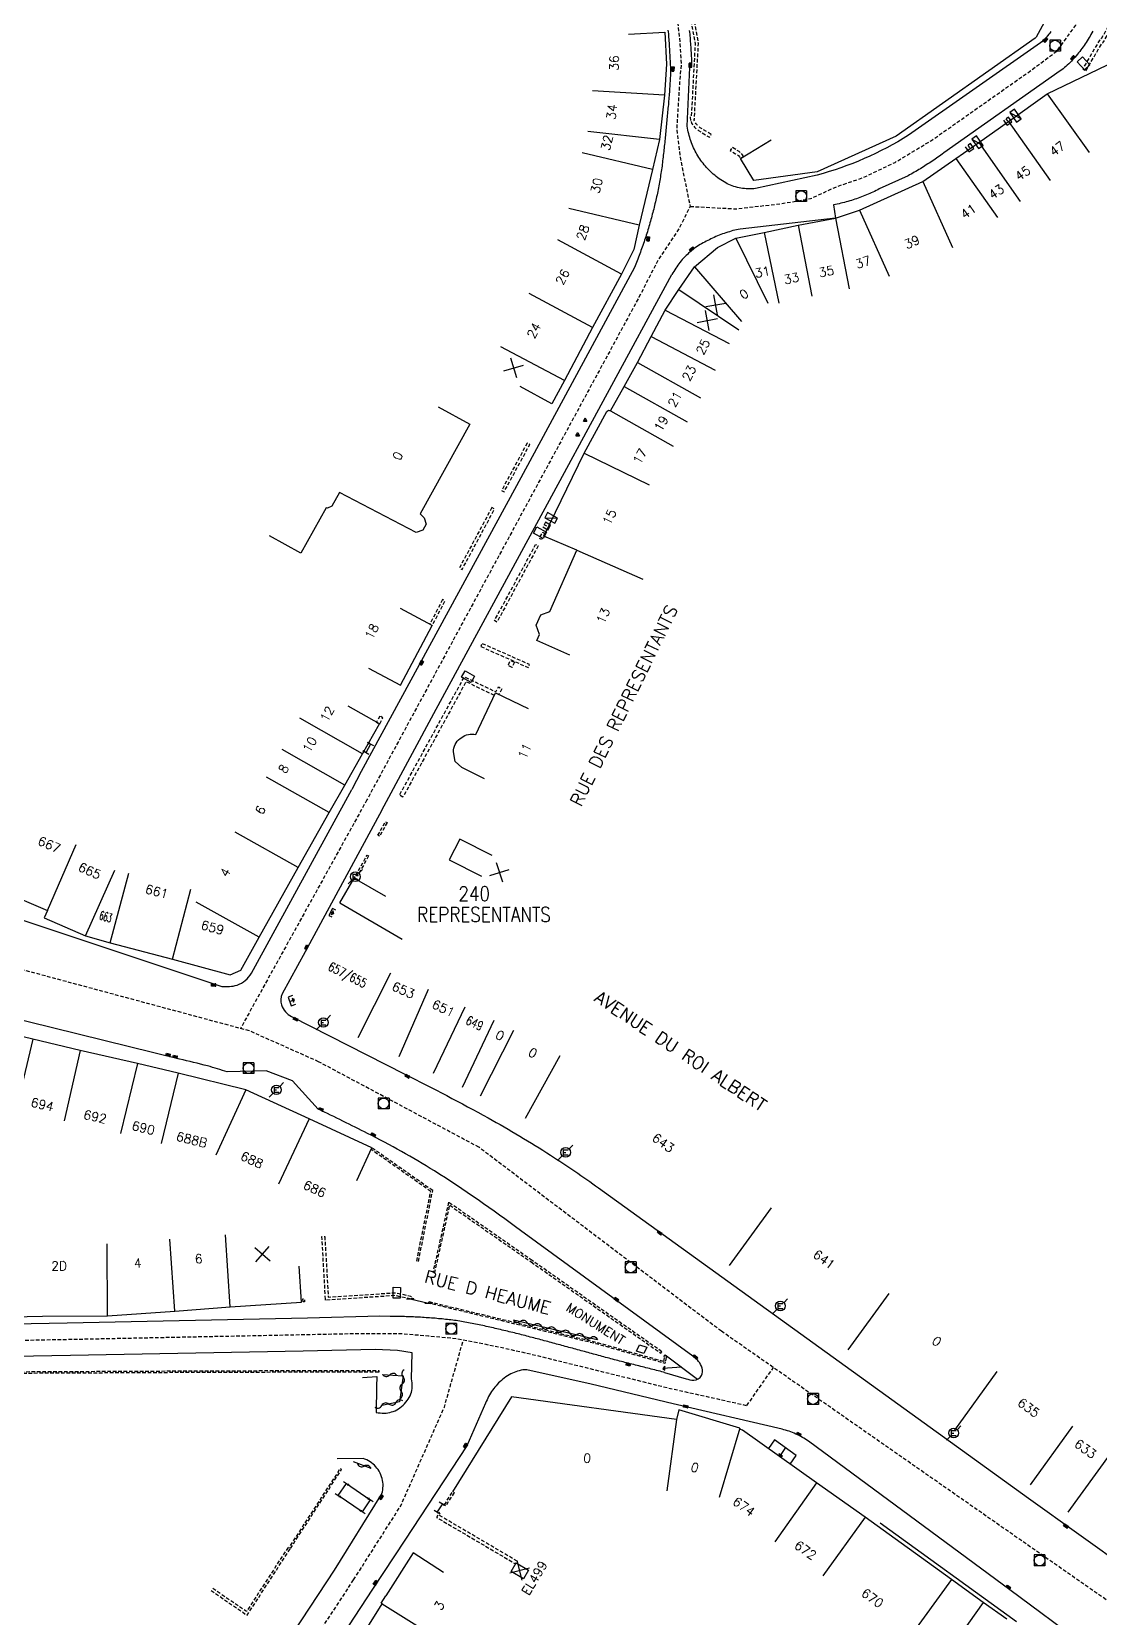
# Model space of a CAD drawing. Header units: millimetres. Extents: x 116000 to 117000, y 126000 to 127000.
# Drawn here: x 116170.7 to 116318.6, y 126404.2 to 126624 of the extents above; entities that cross this region are included whole.
import ezdxf
from ezdxf.enums import TextEntityAlignment as Align

# ---------------------------------------------------------------- set-up
doc = ezdxf.new("R2010")
doc.units = ezdxf.units.MM
doc.linetypes.add('DASHED', pattern=[0.75, 0.5, -0.25])
doc.layers.get('0').update_dxf_attribs({"linetype": 'CONTINUOUS'})
for name, color, linetype in [('W0001', 6, 'DASHED'), ('W0008', 7, 'CONTINUOUS'), ('W0100', 7, 'CONTINUOUS'), ('W0105', 7, 'CONTINUOUS'), ('W0112', 1, 'DASHED'), ('W0310', 3, 'CONTINUOUS'), ('W0334', 7, 'CONTINUOUS'), ('W0400', 7, 'CONTINUOUS'), ('W0420', 7, 'CONTINUOUS'), ('W0432', 7, 'CONTINUOUS'), ('W0471', 7, 'CONTINUOUS'), ('W0851', 7, 'CONTINUOUS'), ('W0984', 7, 'CONTINUOUS'), ('W0989', 7, 'CONTINUOUS'), ('W0991', 7, 'CONTINUOUS'), ('W1102', 7, 'CONTINUOUS'), ('W1471', 7, 'CONTINUOUS')]:
    doc.layers.add(name, color=color, linetype=linetype)
doc.styles.get("Standard").update_dxf_attribs({"font": 'romans.shx', "width": 0.85})

# ---------------------------------------------------------------- blocks, each defined once
blk = doc.blocks.new('T400')
for p, q in [((-0.15, 0.3), (0.15, 0.3)), ((-0.15, -0.25), (-0.15, 0.3)), ((-0.15, 0.15), (0.15, 0.15)), ((-0.15, 0), (0.15, 0)), ((0.15, 0.3), (0.15, -0.25)), ((-0.15, -0.15), (0.15, -0.15)), ((-0.15, -0.25), (-0.15, -0.3)), ((-0.15, -0.3), (0.15, -0.3)), ((0.15, -0.3), (0.15, -0.25))]:
    blk.add_line(p, q)
blk = doc.blocks.new('T420')
for p, q in [((0.75, 0.75), (-0.75, 0.75)), ((-0.75, 0.75), (-0.75, -0.75)), ((0.75, 0.75), (0.75, -0.75)), ((0.75, -0.75), (-0.75, -0.75))]:
    blk.add_line(p, q)
blk.add_ellipse((0, 0), major_axis=(-0.53, 0.53), ratio=1, start_param=3.926991, end_param=10.210176)
blk = doc.blocks.new('T471')
for p, q in [((-0.333334, 0.333334), (-0.333334, -0.333334)), ((-0.333334, 0.333334), (0.333334, 0.333334)), ((-0.333334, 0), (0, 0)), ((0.500001, 0.500001), (1.000002, 1.000002)), ((-0.500001, -0.500001), (-1.000002, -1.000002)), ((-0.333334, -0.333334), (0.333334, -0.333334))]:
    blk.add_line(p, q)
blk.add_ellipse((0, 0), major_axis=(0.471405, 0.471405), ratio=1, start_param=5.4977871438, end_param=11.780972451)
blk = doc.blocks.new('T1471')
at = {"color": 0, "linetype": 'Continuous', "flags": 128}
blk.add_lwpolyline([(-0.75, -0.5), (-0.75, 0.5), (0.75, 0.5), (0.75, -0.5), (-0.75, -0.5)], dxfattribs=at)
blk = doc.blocks.new('t105o')
for p, q in [((-0.5, 0), (0.5, 0)), ((0.5, 0), (0.2, 0.1)), ((0.5, 0), (0.2, -0.1))]:
    blk.add_line(p, q)
blk = doc.blocks.new('t991o')
at = {"color": 0, "linetype": 'Continuous'}
for p, q in [((-1, 1), (1, -1)), ((-1, -1), (1, 1))]:
    blk.add_line(p, q, dxfattribs=at)
blk = doc.blocks.new('t310o')
at = {"color": 0, "linetype": 'Continuous'}
for centre, start, end in [((-0.5, 0.38), 216.8699, 323.1304), ((0.5, -0.37), 36.8699, 143.1303)]:
    blk.add_arc(centre, 0.625, start, end, dxfattribs=at)
blk = doc.blocks.new('T432')
at = {"flags": 128}
for points in [[(0.8, 0.8), (-0.8, 0.8)], [(-0.8, 0.8), (-0.8, 0)], [(0.8, 0.8), (-0.8, 0)], [(-0.8, 0), (0.8, 0)], [(-0.4, 2.1), (-0.4, 1.3)], [(-0.4, 1.3), (0.4, 1.3)], [(-0.39, 2.1), (0.41, 2.1)], [(0, 1.7), (0.4, 1.7)], [(0.4, 1.3), (0.4, 1.7)], [(0.8, 0), (0.8, 0.8)]]:
    blk.add_lwpolyline(points, dxfattribs=at)
blk = doc.blocks.new('T851')
for p, q in [((-0.25, -0.15), (0, 0.32)), ((0, 0.32), (0.25, -0.15)), ((-0.25, -0.15), (0.25, -0.15))]:
    blk.add_line(p, q)
for major_axis in [(-0.106, 0.106), (-0.0354, 0.0354), (-0.0236, 0.0236)]:
    blk.add_ellipse((0, 0), major_axis=major_axis, ratio=1, start_param=3.926991, end_param=10.210176)

msp = doc.modelspace()

# ---------------------------------------------------------------- linework, layer by layer
at = {"layer": 'W0001', "flags": 128}
for points in [[(116261.88, 126599.78), (116268.23, 126599.45), (116274.39, 126600.15), (116278.57, 126600.86), (116282.05, 126602.47), (116285.86, 126603.78), (116290.27, 126605.88), (116295.32, 126608.93), (116301.66, 126613.39), (116308.9, 126618.49), (116312.72, 126621.35), (116315.3, 126624.9), (116318.38, 126630.17), (116326.73, 126644.45), (116338.93, 126665.31), (116353.83, 126690.74), (116359.22, 126699.8)], [(116236.8, 126649.69), (116239.46, 126647.75), (116241.65, 126645.39), (116255.63, 126633.6), (116257.94, 126631.28), (116259.37, 126628.81), (116260.12, 126625.68), (116260.48, 126622.28), (116260.64, 126619.52), (116260.43, 126617), (116260.02, 126610.54), (116260.54, 126606.35), (116261.88, 126599.78), (116260.36, 126596.73), (116257.49, 126592.44), (116254.8, 126587.19), (116240.86, 126561.45), (116230.31, 126541.97), (116217.11, 126517.53)], [(116110.57, 126440.45), (116136.68, 126441.98), (116214.98, 126443.57), (116221.73, 126443.59), (116225.63, 126443.25), (116229.68, 126442.87), (116235.47, 126441.71), (116240.42, 126440.59), (116258.93, 126436.02)], [(116215.28, 126409.44), (116221.8, 126419.69), (116227.84, 126433.38), (116230.48, 126442.71)], [(116171.38, 126342.55), (116185.27, 126363.8), (116215.28, 126409.44)]]:
    msp.add_lwpolyline(points, dxfattribs=at)
at = {"layer": 'W0001'}
for points in [[(117000, 126537.97), (116762.97, 126477.2), (116728.39, 126467.1), (116640.04, 126445.66), (116631.21, 126442.12), (116461.83, 126336.15), (116451.49, 126333.62), (116439.12, 126332.61), (116428.77, 126334.13), (116421.2, 126338.42), (116334.87, 126395.95), (116266.21, 126443.89), (116232.64, 126469.38), (116210.43, 126481.24), (116200.83, 126485.52), (116161.46, 126496.12), (116134.45, 126499.4), (116042.57, 126490.32), (116000, 126485.86)], [(116217.11, 126517.53), (116199.61, 126485.86)], [(116258.93, 126436.02), (116269.75, 126433.6), (116273.42, 126438.85)]]:
    msp.add_lwpolyline(points, dxfattribs=at)
at = {"layer": 'W0008', "flags": 128}
for points in [[(116258.82, 126624.22), (116258.84, 126623.97), (116258.87, 126623.72), (116258.89, 126623.46), (116258.91, 126623.21), (116258.93, 126622.95), (116258.95, 126622.7), (116258.96, 126622.44), (116258.97, 126622.19), (116259.19, 126618.87), (116259.18, 126618.62), (116259.17, 126618.37), (116259.16, 126618.12), (116259.15, 126617.87), (116259.13, 126617.62), (116259.12, 126617.37), (116259.1, 126617.13), (116259.09, 126616.88), (116259.07, 126616.63), (116259.06, 126616.38), (116259.04, 126616.13), (116259.02, 126615.88), (116259.01, 126615.63), (116258.99, 126615.39), (116258.97, 126615.14), (116258.95, 126614.89), (116258.93, 126614.64), (116258.91, 126614.39), (116258.89, 126614.14), (116258.87, 126613.9), (116258.84, 126613.65), (116258.82, 126613.4), (116258.8, 126613.15), (116258.77, 126612.9), (116258.75, 126612.65), (116258.72, 126612.4), (116258.7, 126612.15), (116258.68, 126611.9), (116258.65, 126611.64), (116258.63, 126611.39), (116258.6, 126611.14), (116258.58, 126610.89), (116258.56, 126610.64), (116258.53, 126610.39), (116258.51, 126610.14), (116258.49, 126609.88), (116258.46, 126609.63), (116258.44, 126609.38), (116258.41, 126609.13), (116258.39, 126608.88), (116258.36, 126608.63), (116258.34, 126608.37), (116258.31, 126608.12), (116258.28, 126607.87), (116258.26, 126607.62), (116258.23, 126607.37), (116258.2, 126607.12), (116258.17, 126606.87), (116258.14, 126606.62), (116258.11, 126606.37), (116258.08, 126606.12), (116258.05, 126605.87), (116258.02, 126605.61), (116257.99, 126605.36), (116257.95, 126605.11), (116257.92, 126604.86), (116257.88, 126604.61), (116257.84, 126604.36), (116257.8, 126604.11), (116257.76, 126603.86), (116257.72, 126603.62), (116257.68, 126603.37), (116257.64, 126603.12), (116257.59, 126602.87), (116257.55, 126602.62), (116257.5, 126602.37), (116257.45, 126602.12), (116257.4, 126601.87), (116257.35, 126601.63), (116257.3, 126601.38), (116257.24, 126601.13), (116257.19, 126600.89), (116257.13, 126600.64), (116257.08, 126600.4), (116257.02, 126600.15), (116256.96, 126599.91), (116256.9, 126599.67), (116256.84, 126599.42), (116256.78, 126599.18), (116256.72, 126598.94), (116256.65, 126598.69), (116256.59, 126598.45), (116256.52, 126598.21), (116256.45, 126597.97), (116256.39, 126597.73), (116256.32, 126597.49), (116256.25, 126597.24), (116256.18, 126597), (116256.11, 126596.76), (116256.03, 126596.52), (116255.96, 126596.28), (116255.88, 126596.05), (116255.81, 126595.81), (116255.73, 126595.57), (116255.65, 126595.33), (116255.58, 126595.09), (116255.5, 126594.85), (116255.41, 126594.62), (116255.33, 126594.38), (116255.25, 126594.14), (116255.17, 126593.91), (116255.08, 126593.67), (116255, 126593.43), (116254.91, 126593.2), (116254.82, 126592.96), (116254.73, 126592.73), (116254.64, 126592.49), (116254.55, 126592.26), (116254.46, 126592.03), (116254.37, 126591.79), (116254.28, 126591.56), (116254.18, 126591.33), (116237.83, 126561.06), (116216.34, 126521.46), (116215.05, 126518.97)], [(116317.65, 126624.07), (116317.53, 126623.84), (116317.41, 126623.62), (116317.28, 126623.39), (116317.15, 126623.17), (116317.02, 126622.95), (116316.88, 126622.74), (116316.74, 126622.52), (116316.6, 126622.31), (116316.46, 126622.1), (116316.31, 126621.89), (116316.16, 126621.68), (116316.01, 126621.47), (116315.86, 126621.27), (116315.7, 126621.06), (116315.54, 126620.86), (116315.37, 126620.67), (116315.21, 126620.47), (116315.04, 126620.28), (116314.86, 126620.09), (116314.69, 126619.9), (116314.51, 126619.72), (116314.32, 126619.54), (116314.13, 126619.36), (116313.94, 126619.19), (116313.75, 126619.03), (116313.55, 126618.86), (116313.35, 126618.7), (116313.14, 126618.55), (116297.02, 126607.19), (116296.82, 126607.04), (116296.62, 126606.9), (116296.42, 126606.76), (116296.22, 126606.62), (116296.02, 126606.48), (116295.82, 126606.34), (116295.62, 126606.2), (116295.42, 126606.06), (116295.22, 126605.93), (116295.01, 126605.79), (116294.81, 126605.66), (116294.6, 126605.53), (116294.4, 126605.4), (116294.19, 126605.27), (116293.98, 126605.14), (116293.78, 126605.01), (116293.57, 126604.88), (116293.36, 126604.76), (116293.14, 126604.64), (116292.93, 126604.51), (116292.72, 126604.39), (116292.51, 126604.27), (116292.29, 126604.16), (116292.07, 126604.04), (116288.08, 126602.2), (116287.87, 126602.09), (116287.65, 126601.98), (116287.42, 126601.87), (116287.2, 126601.77), (116286.98, 126601.67), (116286.76, 126601.57), (116286.53, 126601.47), (116286.31, 126601.38), (116286.08, 126601.29), (116285.85, 126601.2), (116285.63, 126601.11), (116285.4, 126601.02), (116285.17, 126600.94), (116284.94, 126600.85), (116284.71, 126600.77), (116284.48, 126600.69), (116284.24, 126600.62), (116284, 126600.54), (116283.75, 126600.47), (116283.51, 126600.4), (116283.26, 126600.33), (116283.01, 126600.27), (116282.76, 126600.21), (116282.51, 126600.15), (116282.26, 126600.1), (116282.01, 126600.06), (116281.75, 126600.01), (116282.01, 126598.15), (116268.8, 126596.64), (116268.55, 126596.59), (116268.3, 126596.54), (116268.06, 126596.48), (116267.82, 126596.42), (116267.57, 126596.35), (116267.33, 126596.28), (116267.09, 126596.21), (116266.85, 126596.13), (116266.62, 126596.05), (116266.38, 126595.96), (116266.14, 126595.87), (116265.91, 126595.78), (116265.68, 126595.69), (116265.45, 126595.59), (116265.22, 126595.49), (116264.99, 126595.38), (116264.77, 126595.28), (116264.55, 126595.17), (116264.33, 126595.07), (116264.11, 126594.95), (116263.9, 126594.84), (116263.68, 126594.72), (116263.47, 126594.6), (116263.26, 126594.48), (116263.05, 126594.35), (116262.85, 126594.22), (116262.65, 126594.08), (116262.45, 126593.94), (116262.25, 126593.79), (116262.06, 126593.64), (116261.87, 126593.48), (116261.68, 126593.31), (116261.5, 126593.13), (116261.32, 126592.96), (116261.14, 126592.78), (116260.97, 126592.59), (116260.8, 126592.41), (116260.64, 126592.22), (116260.48, 126592.02), (116260.33, 126591.82), (116260.18, 126591.62), (116260.03, 126591.42), (116259.89, 126591.21), (116259.75, 126591), (116259.62, 126590.78), (116259.49, 126590.56), (116259.37, 126590.34)], [(116219.17, 126516.09), (116226.73, 126530.09), (116241.51, 126557.45), (116259.37, 126590.33)], [(116258.33, 126438.19), (116258.21, 126438.22), (116257.96, 126438.28), (116257.72, 126438.34), (116257.48, 126438.4), (116257.23, 126438.46), (116256.99, 126438.53), (116256.74, 126438.59), (116256.5, 126438.65), (116256.26, 126438.71), (116256.01, 126438.77), (116255.77, 126438.83), (116255.53, 126438.9), (116255.28, 126438.96), (116255.04, 126439.02), (116254.8, 126439.08), (116254.55, 126439.14), (116254.31, 126439.2), (116254.07, 126439.27), (116253.82, 126439.33), (116253.58, 126439.39), (116253.34, 126439.45), (116253.09, 126439.51), (116252.85, 126439.57), (116252.61, 126439.64), (116252.36, 126439.7), (116252.12, 126439.76), (116251.88, 126439.83), (116251.63, 126439.89), (116251.39, 126439.95), (116251.15, 126440.02), (116250.91, 126440.08), (116250.66, 126440.14), (116250.42, 126440.21), (116250.18, 126440.27), (116249.93, 126440.34), (116249.69, 126440.4), (116249.45, 126440.47), (116249.21, 126440.53), (116248.96, 126440.6), (116248.72, 126440.67), (116248.48, 126440.73), (116248.24, 126440.8), (116247.99, 126440.86), (116247.75, 126440.93), (116247.51, 126441), (116247.27, 126441.06), (116247.02, 126441.13), (116246.78, 126441.19), (116246.54, 126441.26), (116246.3, 126441.33), (116246.06, 126441.39), (116245.81, 126441.46), (116245.57, 126441.53), (116245.33, 126441.59), (116245.09, 126441.66), (116244.84, 126441.73), (116244.6, 126441.79), (116244.36, 126441.86), (116244.12, 126441.92), (116243.87, 126441.99), (116243.63, 126442.06), (116243.39, 126442.12), (116243.15, 126442.19), (116242.91, 126442.25), (116242.66, 126442.32), (116242.42, 126442.38), (116242.18, 126442.45), (116241.93, 126442.52), (116241.69, 126442.58), (116241.45, 126442.64), (116241.21, 126442.71), (116240.96, 126442.77), (116240.72, 126442.84), (116240.48, 126442.9), (116240.24, 126442.97), (116239.99, 126443.03), (116239.75, 126443.09), (116239.51, 126443.16), (116239.26, 126443.22), (116239.02, 126443.28), (116238.78, 126443.34), (116238.53, 126443.41), (116238.29, 126443.47), (116238.05, 126443.53), (116237.8, 126443.59), (116237.56, 126443.65), (116237.31, 126443.71), (116237.07, 126443.77), (116236.83, 126443.83), (116236.58, 126443.89), (116236.34, 126443.95), (116236.09, 126444.01), (116235.85, 126444.06), (116235.61, 126444.12), (116235.36, 126444.18), (116235.12, 126444.23), (116234.87, 126444.29), (116234.63, 126444.35), (116234.38, 126444.4), (116234.14, 126444.46), (116233.89, 126444.51), (116233.64, 126444.57), (116233.4, 126444.62), (116233.15, 126444.67), (116232.91, 126444.72), (116232.66, 126444.78), (116232.42, 126444.83), (116232.17, 126444.88), (116231.92, 126444.93), (116231.68, 126444.98), (116231.43, 126445.03), (116231.18, 126445.07), (116230.94, 126445.12), (116230.69, 126445.17), (116230.45, 126445.21), (116230.21, 126445.25), (116229.97, 126445.29), (116229.73, 126445.33), (116229.48, 126445.36), (116229.24, 126445.39), (116229, 126445.43), (116228.75, 126445.46), (116228.51, 126445.48), (116228.27, 126445.51), (116228.02, 126445.54), (116227.78, 126445.56), (116227.53, 126445.59), (116227.29, 126445.61), (116227.04, 126445.63), (116226.8, 126445.65), (116226.55, 126445.68), (116226.3, 126445.7), (116226.05, 126445.72), (116225.8, 126445.73), (116225.56, 126445.75), (116225.31, 126445.77), (116225.06, 126445.79), (116224.81, 126445.8), (116224.56, 126445.82), (116224.31, 126445.83), (116224.06, 126445.84), (116223.82, 126445.86), (116223.57, 126445.87), (116223.32, 126445.88), (116223.07, 126445.89), (116222.82, 126445.9), (116222.57, 126445.91), (116222.32, 126445.92), (116222.07, 126445.92), (116221.83, 126445.93), (116221.58, 126445.94), (116221.33, 126445.94), (116221.08, 126445.94), (116220.83, 126445.95), (116220.58, 126445.95), (116220.33, 126445.95), (116218.91, 126445.97), (116208.87, 126445.7), (116175.61, 126445.03), (116163.02, 126444.77)], [(116216.51, 126437.5), (116218.5, 126437.6), (116218.44, 126436.2), (116218.4, 126432.65), (116218.69, 126432.6), (116218.97, 126432.56), (116219.24, 126432.54), (116219.51, 126432.54), (116219.77, 126432.55), (116220.03, 126432.59), (116220.28, 126432.63), (116220.53, 126432.7), (116220.77, 126432.78), (116221.01, 126432.88), (116221.24, 126433), (116221.47, 126433.13), (116221.69, 126433.28), (116221.91, 126433.45), (116222.12, 126433.64), (116222.33, 126433.84), (116222.52, 126434.05), (116222.7, 126434.27), (116222.85, 126434.49), (116222.99, 126434.72), (116223.11, 126434.96), (116223.21, 126435.2), (116223.28, 126435.44), (116223.34, 126435.7), (116223.38, 126435.95), (116223.4, 126436.21), (116223.4, 126436.48), (116223.38, 126436.75), (116223.34, 126437.03), (116223.28, 126437.31), (116223.39, 126440.92), (116221.35, 126441.24), (116218.26, 126441.34), (116208.29, 126441.15), (116176.04, 126440.55), (116163.18, 126440.29)], [(116259.53, 126433.85), (116248.16, 126436.56), (116239.25, 126438.56), (116238.98, 126438.55), (116238.72, 126438.52), (116238.47, 126438.48), (116238.22, 126438.42), (116237.97, 126438.36), (116237.73, 126438.28), (116237.49, 126438.19), (116237.26, 126438.09), (116237.03, 126437.98), (116236.8, 126437.85), (116236.58, 126437.72), (116236.36, 126437.57), (116236.15, 126437.41), (116235.94, 126437.24), (116235.74, 126437.07), (116235.55, 126436.9), (116235.36, 126436.72), (116235.18, 126436.53), (116235, 126436.34), (116234.84, 126436.15), (116234.68, 126435.95), (116234.52, 126435.74), (116234.38, 126435.53), (116234.24, 126435.31), (116234.1, 126435.09), (116233.98, 126434.86), (116233.86, 126434.63), (116233.75, 126434.39), (116233.64, 126434.15), (116233.54, 126433.9), (116230.97, 126428), (116222.37, 126414.93), (116217.91, 126408.14)], [(116212.61, 126410.77), (116219.05, 126421.14), (116219.11, 126421.13), (116219.2, 126421.39), (116219.26, 126421.65), (116219.31, 126421.92), (116219.34, 126422.18), (116219.36, 126422.44), (116219.35, 126422.7), (116219.33, 126422.96), (116219.28, 126423.21), (116219.22, 126423.47), (116219.14, 126423.73), (116219.05, 126423.98), (116218.93, 126424.23), (116218.8, 126424.48), (116218.66, 126424.71), (116218.5, 126424.92), (116218.34, 126425.12), (116218.16, 126425.31), (116217.97, 126425.49), (116217.77, 126425.65), (116217.56, 126425.79), (116217.33, 126425.93), (116217.1, 126426.05), (116216.85, 126426.15), (116216.59, 126426.24), (116213.01, 126426.22)], [(116172.96, 126350.38), (116182.8, 126365.43), (116212.61, 126410.77)]]:
    msp.add_lwpolyline(points, dxfattribs=at)
for points in [[(116311.86, 126624), (116311.71, 126623.81), (116311.56, 126623.63), (116311.41, 126623.44), (116311.25, 126623.26), (116311.09, 126623.08), (116310.93, 126622.92), (116310.76, 126622.76), (116310.59, 126622.61), (116310.41, 126622.47), (116292.13, 126609.64, -0.074068), (116279.47, 126604.12), (116270.96, 126602.26), (116270.7, 126602.23), (116270.43, 126602.22), (116270.17, 126602.21), (116269.92, 126602.22), (116269.66, 126602.23), (116269.41, 126602.25), (116269.16, 126602.28), (116268.92, 126602.32), (116268.67, 126602.37), (116268.43, 126602.42), (116268.19, 126602.49), (116267.95, 126602.56), (116267.72, 126602.64), (116267.49, 126602.73), (116267.26, 126602.83), (116267.03, 126602.93), (116266.81, 126603.05), (116266.58, 126603.17), (116266.36, 126603.31), (116266.15, 126603.45), (116265.93, 126603.6), (116265.72, 126603.76), (116265.51, 126603.92), (116265.3, 126604.09), (116265.1, 126604.27), (116264.9, 126604.44), (116264.71, 126604.62), (116264.53, 126604.8), (116264.35, 126604.99), (116264.17, 126605.18), (116264, 126605.37), (116263.84, 126605.56), (116263.68, 126605.76), (116263.52, 126605.96), (116263.38, 126606.16), (116263.23, 126606.37), (116263.09, 126606.58), (116262.96, 126606.79), (116262.83, 126607.01), (116262.71, 126607.23), (116262.59, 126607.45), (116262.48, 126607.67), (116262.37, 126607.9), (116262.27, 126608.13), (116262.17, 126608.37), (116262.08, 126608.61), (116261.99, 126608.85), (116261.91, 126609.09), (116261.83, 126609.34), (116261.76, 126609.59), (116261.7, 126609.84), (116261.63, 126610.1), (116261.58, 126610.36), (116261.53, 126610.62), (116261.48, 126610.88), (116261.86, 126619.04), (116262.11, 126619.06), (116262.13, 126619.57), (116262.12, 126619.82), (116262.11, 126620.08), (116262.1, 126620.34), (116262.09, 126620.59), (116262.08, 126620.85), (116262.07, 126621.1), (116262.05, 126621.36), (116262.04, 126621.62), (116262.02, 126621.87), (116262, 126622.13), (116261.98, 126622.38), (116261.96, 126622.64), (116261.94, 126622.89), (116261.92, 126623.15), (116261.89, 126623.4), (116261.87, 126623.66), (116261.84, 126623.91), (116261.81, 126624.16)], [(116131.86, 126519.43), (116141.16, 126513.94), (116142.55, 126513.24), (116164.31, 126503.07), (116168.91, 126501.03), (116197.02, 126491.67, 0.0868), (116199.13, 126491.85, 0.183), (116201.11, 126493.52), (116215.05, 126518.97)], [(116219.17, 126516.09), (116208.56, 126496.49), (116205.37, 126490.64, 0.2015), (116205.3, 126489.11, 0.1966), (116206.67, 126487.5), (116222.37, 126479.52, -0.0095), (116233.93, 126473.45, -0.016), (116242.55, 126468.29, -0.0126), (116249.21, 126463.75), (116259, 126456.71), (116297.97, 126428.55), (116308.74, 126420.77), (116322.7, 126410.79, 0.0271), (116323.5, 126411.02, 0.1688), (116324.09, 126411.42), (116331.84, 126424.34), (116345.88, 126447.87)], [(116258.33, 126438.19), (116261.32, 126437.31, 0.0765), (116262.41, 126437.1, 0.2412), (116263.47, 126437.75, 0.1876), (116263.55, 126438.78, 0.172), (116262.28, 126440.42), (116238.41, 126457.83, 0.0183), (116226.46, 126466.12, 0.0211), (116217.21, 126471.3, 0.0053), (116210.37, 126474.67), (116206.8, 126478.59), (116203.14, 126479.97), (116197.78, 126479.83, 0.0096), (116195.05, 126480.66, 0.007), (116191.17, 126481.61), (116156.09, 126490.23), (116147.28, 126492.39, 0.318624), (116143.27, 126490.37), (116129.56, 126467.19)], [(116365.22, 126308.75), (116366.94, 126320.09), (116370.47, 126342.47), (116372.5, 126355.18, 0.0828), (116372.57, 126360.2, 0.1018), (116370.64, 126364.89, 0.0986), (116368.57, 126367.14), (116354.87, 126376.4), (116331.05, 126392.47), (116326.6, 126392.9), (116306.17, 126408.07), (116282.34, 126425.66), (116278.28, 126428.64, 0.0504), (116276.53, 126429.64, 0.0524), (116274.63, 126430.31), (116259.53, 126433.85)], [(116217.89, 126408.15), (116193.74, 126371.21), (116176.49, 126344.82, 0.111552), (116176.19, 126343.79, 0.091818), (116176.29, 126342.92, 0.079124), (116176.75, 126341.98), (116181.77, 126338.6, 0.010382), (116189.24, 126333.99, 0.008083), (116195.18, 126330.61, 0.008856), (116197.01, 126329.66), (116244.78, 126305.07), (116349.45, 126251.35), (116349.45, 126251.35, 0.230778), (116353.19, 126250.9, 0.156931), (116355.38, 126252.52, 0.121396), (116356.85, 126256.17), (116365.22, 126308.75)]]:
    msp.add_lwpolyline(points, format="xyb", dxfattribs=at)
at = {"layer": 'W0100', "flags": 128}
for points in [[(116338.12, 126685.33), (116342.5, 126682.92), (116325.5, 126651.98), (116319.79, 126641.51), (116309.84, 126623.26), (116309.79, 126623.19), (116309.7, 126623.1), (116290.43, 126609.53), (116279.47, 126604.59), (116270.7, 126603.37), (116268.85, 126606.44), (116273.13, 126609.02)], [(116253.37, 126623.66), (116258.37, 126623.94), (116258.61, 126619.51), (116258.33, 126615.18), (116257.65, 126609.05), (116256.67, 126604.91), (116254.82, 126597.16), (116254.07, 126593.81), (116252.37, 126590.4), (116248.38, 126582.98), (116244.49, 126575.65), (116242.73, 126572.41), (116238.34, 126574.8)], [(116245.24, 126537.6), (116240.67, 126539.63), (116241.04, 126540.47), (116240.57, 126541.76), (116241.19, 126543.17), (116242.46, 126543.66), (116246.2, 126552.14), (116241.61, 126554.06), (116247.22, 126565.58), (116250.34, 126571.37), (116250.58, 126571.52), (116250.85, 126571.47), (116252.75, 126574.83), (116254.6, 126578.13), (116256.5, 126581.75), (116258.42, 126585.41), (116260.32, 126588.26), (116262.5, 126591.4), (116265.66, 126594.11), (116268.24, 126595.37), (116272.15, 126596.17), (116276.83, 126597.16), (116282.01, 126598.15), (116285.34, 126599.24), (116294.13, 126603.22), (116298.69, 126606.43), (116301.86, 126608.65), (116305.99, 126611.56), (116311.33, 126615.38), (116321.99, 126620.53)], [(116226.98, 126572.01), (116231.36, 126569.59), (116224.5, 126557.17), (116225.06, 126556.63), (116225.31, 126555.74), (116224.84, 126554.92), (116223.95, 126554.6), (116213.32, 126560.13), (116212.27, 126558.23), (116211.64, 126557.96), (116211.48, 126558.03), (116207.98, 126551.71), (116203.61, 126554.13)], [(116217.34, 126535.8), (116221.75, 126533.44), (116226.17, 126541.71), (116221.76, 126544.07)], [(116233.41, 126520.46), (116230.27, 126522.03), (116229.32, 126522.85), (116229.09, 126524.17), (116229.11, 126524.45), (116229.17, 126524.72), (116229.25, 126524.97), (116229.35, 126525.21), (116229.48, 126525.43), (116229.64, 126525.65), (116229.82, 126525.85), (116230.03, 126526.03), (116230.25, 126526.19), (116230.47, 126526.33), (116230.7, 126526.44), (116230.93, 126526.53), (116231.18, 126526.59), (116231.42, 126526.63), (116231.68, 126526.65), (116231.94, 126526.64), (116232.21, 126526.6), (116234.94, 126532.35), (116239.46, 126530.21)], [(116214.05, 126519.57), (116216.51, 126523.9), (116218.87, 126528.06), (116214.53, 126530.53)], [(116217.63, 126525.25), (116216.97, 126524.07)], [(116132.59, 126520.7), (116137.87, 126517.55), (116144.96, 126514.02), (116149.98, 126511.41), (116155.08, 126508.91), (116160.43, 126506.42), (116166.19, 126503.9), (116166.62, 126504.88), (116172.85, 126502.18), (116172.42, 126501.2), (116178.13, 126498.67), (116181.53, 126497.74), (116190.18, 126495.47), (116198.17, 126493.29), (116199.65, 126493.92), (116202.2, 126498.51), (116207.61, 126508.14), (116211.91, 126515.77), (116214.05, 126519.57)], [(116234.46, 126509.82), (116230.01, 126512.11), (116228.53, 126509.24), (116232.98, 126506.95)], [(116213.36, 126503.25), (116215.34, 126506.68), (116219.67, 126504.17)], [(116212.79, 126502.24), (116212.37, 126502.47), (116211.85, 126501.52), (116212.26, 126501.31)], [(116206.8, 126490.42), (116206.23, 126490.21), (116206.63, 126489.01), (116207.26, 126489.23)], [(116215.7, 126464.77), (116217.81, 126469.3), (116209.11, 126473.35), (116200.33, 126477.37), (116190.97, 126479.64), (116185.33, 126481), (116177.39, 126482.81), (116170.86, 126484.36), (116165.64, 126485.62), (116162.06, 126486.47), (116151.3, 126489.05), (116147.13, 126490.03), (116147, 126489.65), (116146.6, 126489.74), (116143.32, 126488.43), (116138.54, 126480.32), (116134.53, 126473.45), (116130.51, 126466.63)], [(116130.51, 126466.63), (116127.09, 126460.9), (116123.34, 126453.68), (116123.6, 126453.54), (116120.8, 126448.42), (116122.89, 126445.27), (116140.45, 126445.47), (116145.4, 126445.54), (116150.22, 126445.64), (116155.09, 126445.7), (116167.91, 126445.88), (116172.19, 126445.96), (116181.19, 126446.02), (116190.53, 126446.66), (116198.19, 126447.26), (116208.05, 126447.93), (116207.71, 126452.92)], [(116223.11, 126448.37), (116225.65, 126447.8)], [(116258.43, 126440.6), (116262.91, 126437.24)], [(116268.78, 126430.44), (116260.34, 126432.99), (116260.01, 126431.67), (116237.15, 126434.81), (116228.98, 126421.64)], [(116305.77, 126403.97), (116302.49, 126406.31), (116298.08, 126409.5), (116286.14, 126418.1), (116279.41, 126422.86), (116269.13, 126430.19), (116268.74, 126430.31)], [(116275.73, 126425.48), (116276.59, 126426.69), (116273.59, 126428.82), (116272.73, 126427.62)], [(116227.57, 126419.99), (116226.84, 126418.85)], [(116227.72, 126410.44), (116223.52, 126413.16), (116219.75, 126407.22)], [(116216.82, 126392.79), (116212.58, 126395.45), (116219.25, 126406.12), (116219.1, 126406.21), (116219.75, 126407.22)]]:
    msp.add_lwpolyline(points, dxfattribs=at)
at = {"layer": 'W0100'}
for points in [[(116212.11, 126501.99), (116212.54, 126501.77), (116212.42, 126502.15), (116212.15, 126501.65), (116212.54, 126501.77)], [(116206.43, 126489.61), (116207.1, 126489.85), (116206.74, 126490.02), (116206.93, 126489.49), (116207.1, 126489.85)], [(116260.67, 126438.92), (116258.09, 126438.74), (116258.4, 126438.48), (116258.36, 126439.04), (116258.09, 126438.74)], [(116275.09, 126427.76), (116274.27, 126426.52), (116274.66, 126426.6), (116274.19, 126426.91), (116274.27, 126426.52)]]:
    msp.add_lwpolyline(points, dxfattribs=at)
msp.add_lwpolyline([(116254.48, 126441.12), (116254.89, 126442.01), (116255.88, 126441.69), (116255.48, 126440.8)], close=True, dxfattribs=at)
at = {"layer": 'W0100', "flags": 128}
for points in [[(116216.48, 126418.87), (116213.15, 126421.12), (116214.27, 126422.77), (116217.58, 126420.54)], [(116237.8, 126411.78), (116239.5, 126410.76), (116238.79, 126409.58), (116237.09, 126410.6)]]:
    msp.add_lwpolyline(points, close=True, dxfattribs=at)
at = {"layer": 'W0112', "flags": 128}
for points in [[(116264.81, 126609.75), (116263.29, 126610.69), (116263.13, 126610.81), (116262.98, 126610.93), (116262.84, 126611.07), (116262.71, 126611.22), (116262.6, 126611.38), (116262.5, 126611.55), (116262.39, 126611.8), (116262.47, 126611.82), (116263.04, 126622.38), (116261.5, 126630.88), (116255.19, 126638.62), (116254.92, 126638.4), (116261.05, 126630.8), (116262.58, 126622.35), (116262.04, 126612.2), (116261.89, 126612.17), (116261.93, 126611.56), (116262, 126611.56), (116262.09, 126611.34), (116262.21, 126611.13), (116262.35, 126610.94), (116262.5, 126610.76), (116262.67, 126610.6), (116262.84, 126610.45), (116263.03, 126610.31), (116264.57, 126609.36)], [(116316.7, 126618.59), (116318.96, 126622.45), (116319.06, 126622.43), (116321.19, 126626.12), (116320.76, 126626.37), (116318.81, 126623), (116318.72, 126623.02), (116316.27, 126618.84)], [(116269.3, 126606.7), (116269.16, 126606.95), (116268.93, 126607.2), (116268.66, 126607.41), (116268.42, 126607.53), (116267.72, 126607.96), (116267.45, 126607.51), (116268.17, 126607.07), (116268.38, 126606.97), (116268.58, 126606.82), (116268.73, 126606.65), (116268.85, 126606.44)], [(116239.32, 126566.99), (116235.76, 126560.4), (116236.11, 126560.21), (116239.68, 126566.8)], [(116234.42, 126558.04), (116229.92, 126549.66), (116230.3, 126549.46), (116234.79, 126557.84)], [(116241.78, 126554.45), (116241.28, 126553.62), (116240.99, 126553.8), (116241.49, 126554.63)], [(116240.84, 126552.73), (116235.13, 126542.18), (116234.78, 126542.37), (116240.49, 126552.92)], [(116227.59, 126545.29), (116225.83, 126541.89), (116226.17, 126541.71), (116227.94, 126545.11)], [(116232.88, 126538.79), (116239.45, 126535.88), (116239.64, 126536.3), (116233.06, 126539.2)], [(116237.55, 126536.6), (116237.22, 126535.9), (116236.67, 126536.16), (116237, 126536.86)], [(116218.89, 126529.15), (116218.44, 126528.29), (116218.88, 126528.06), (116219.32, 126528.92)], [(116211.28, 126457.02), (116211.77, 126448.62), (116221.08, 126449.23), (116223.2, 126448.75), (116223.12, 126448.36), (116221.05, 126448.83), (116211.4, 126448.19), (116211.39, 126448.19), (116210.88, 126457)], [(116208.27, 126447.96), (116208.24, 126448.36), (116208.45, 126448.37), (116208.49, 126447.98)], [(116225.7, 126447.99), (116236.77, 126445.33), (116248.91, 126442.36), (116258.44, 126439.65), (116258.38, 126439.43), (116248.85, 126442.15), (116236.72, 126445.11), (116225.65, 126447.78)], [(116218.75, 126438.21), (116197.53, 126438.19), (116174.01, 126438.07), (116163.2, 126438.02), (116163.19, 126437.22), (116162.94, 126437.38), (116160.8, 126434.2), (116159.37, 126435.12), (116159.15, 126435.22), (116154.77, 126438.06), (116154.96, 126438.24), (116160.73, 126434.53), (116162.87, 126437.7), (116162.96, 126437.64), (116162.97, 126438.25), (116174, 126438.31), (116197.53, 126438.42), (116218.75, 126438.45)], [(116229.18, 126421.52), (116228.09, 126419.76), (116227.89, 126419.89), (116228.98, 126421.64)], [(116237.93, 126412.02), (116226.99, 126418.46), (116226.77, 126418.09), (116237.71, 126411.65)]]:
    msp.add_lwpolyline(points, close=True, dxfattribs=at)
for points in [[(116234.77, 126531.99), (116230.85, 126533.91), (116222.1, 126517.92), (116221.63, 126518.18), (116230.62, 126534.61), (116234.96, 126532.5), (116235.33, 126533.18), (116235.8, 126532.92), (116235.37, 126532.15)], [(116211.39, 126448.19), (116211.38, 126448.41)], [(116206.52, 126413.79), (116213.61, 126424.74), (116213.41, 126424.87), (116206.3, 126413.89)], [(116195.54, 126407.96), (116200.52, 126404.53), (116206.52, 126413.79)], [(116206.2, 126413.94), (116200.43, 126405.04), (116195.74, 126408.25)]]:
    msp.add_lwpolyline(points, dxfattribs=at)
at = {"layer": 'W0112'}
for points in [[(116218.64, 126512.62), (116219.69, 126514.5), (116219.91, 126514.38), (116218.86, 126512.5)], [(116215.58, 126507.08), (116217.13, 126509.88), (116217.35, 126509.76), (116215.8, 126506.96)]]:
    msp.add_lwpolyline(points, close=True, dxfattribs=at)
for points in [[(116215.36, 126506.54), (116215.46, 126506.73), (116215.67, 126506.59), (116215.59, 126506.47)], [(116224.01, 126453.62), (116225.96, 126463.27), (116217.71, 126469.07)], [(116224.26, 126453.57), (116226.23, 126463.38), (116217.81, 126469.3)], [(116226.5, 126451.95), (116228.59, 126461.35), (116239.87, 126453.49), (116257.82, 126440.85), (116257.96, 126441.05), (116240.01, 126453.69), (116228.43, 126461.77), (116226.25, 126452.01)], [(116258.23, 126439.7), (116258.33, 126440.29), (116258.33, 126440.3), (116258.32, 126440.31), (116258.31, 126440.34), (116258.28, 126440.39), (116258.23, 126440.44), (116258.43, 126440.6), (116258.48, 126440.53), (116258.52, 126440.47), (116258.56, 126440.41), (116258.58, 126440.34), (116258.58, 126440.27), (116258.47, 126439.63)]]:
    msp.add_lwpolyline(points, dxfattribs=at)
at = {"layer": 'W0310', "flags": 128}
for points in [[(116237.41, 126445.48), (116249, 126442.75)], [(116219.27, 126437.91), (116222.14, 126437.69), (116221.65, 126434.13), (116219.17, 126433.59)], [(116217.69, 126424.86), (116215.24, 126425.77)]]:
    msp.add_lwpolyline(points, dxfattribs=at)
at = {"layer": 'W0334', "flags": 128}
msp.add_lwpolyline([(116307.08, 126403.62), (116288.2, 126417.28)], dxfattribs=at)
at = {"layer": 'W1102'}
for p, q in [((116211.91, 126515.77), (116203.2, 126520.68)), ((116207.61, 126508.14), (116198.89, 126513.04)), ((116172.85, 126502.18), (116176.83, 126511.35)), ((116178.13, 126498.67), (116182.18, 126507.81)), ((116181.53, 126497.74), (116184.16, 126507.39)), ((116190.18, 126495.47), (116192.72, 126505.14)), ((116202.2, 126498.51), (116193.47, 126503.37)), ((116215.89, 126484.58), (116220.44, 126493.54)), ((116221.58, 126481.96), (116225.64, 126491.3)), ((116226.32, 126479.67), (116230.73, 126488.86)), ((116230.37, 126477.73), (116234.72, 126486.99)), ((116170.86, 126484.36), (116168.55, 126474.63)), ((116232.87, 126476.5), (116237.47, 126485.6)), ((116177.39, 126482.81), (116175.17, 126473.06)), ((116239.1, 126473.41), (116243.87, 126482.11)), ((116185.33, 126481), (116182.98, 126471.28)), ((116190.97, 126479.64), (116188.61, 126469.92)), ((116200.33, 126477.37), (116196.17, 126468.27)), ((116209.11, 126473.35), (116204.89, 126464.29)), ((116267.36, 126453), (116273.15, 126461)), ((116283.78, 126441.3), (116289.47, 126449.1)), ((116298.56, 126430.19), (116304.42, 126438.3)), ((116309.05, 126422.61), (116314.9, 126430.72)), ((116314.24, 126418.83), (116320.13, 126426.91)), ((116279.41, 126422.86), (116273.63, 126414.69)), ((116286.14, 126418.1), (116280.29, 126409.98)), ((116298.08, 126409.5), (116292.22, 126401.39)), ((116302.49, 126406.31), (116296.68, 126398.17))]:
    msp.add_line(p, q, dxfattribs=at)
at = {"layer": 'W1102', "flags": 128}
for points in [[(116258.33, 126615.18), (116248.35, 126615.82)], [(116311.33, 126615.38), (116317.15, 126607.25)], [(116305.99, 126611.56), (116311.74, 126603.37)], [(116257.65, 126609.05), (116247.71, 126610.16)], [(116256.67, 126604.91), (116246.94, 126607.22)], [(116301.86, 126608.65), (116307.6, 126600.47)], [(116298.69, 126606.43), (116304.45, 126598.26)], [(116294.13, 126603.22), (116298.25, 126594.11)], [(116254.82, 126597.16), (116245.1, 126599.47)], [(116282.01, 126598.15), (116283.91, 126588.34)], [(116285.34, 126599.24), (116289.47, 126590.13)], [(116272.15, 126596.17), (116274.16, 126586.38)], [(116276.83, 126597.16), (116278.73, 126587.34)], [(116252.37, 126590.4), (116243.56, 126595.14)], [(116268.24, 126595.37), (116272.63, 126586.39)], [(116262.5, 126591.4), (116269.01, 126583.81)], [(116248.38, 126582.98), (116239.57, 126587.72)], [(116260.32, 126588.26), (116268.63, 126582.69)], [(116258.42, 126585.41), (116267.28, 126580.77)], [(116256.5, 126581.75), (116265.35, 126577.1)], [(116244.49, 126575.65), (116235.66, 126580.33)], [(116254.6, 126578.13), (116263.33, 126573.26)], [(116252.75, 126574.83), (116261.46, 126569.91)], [(116250.85, 126571.47), (116259.55, 126566.54)], [(116247.22, 126565.58), (116256.21, 126561.2)], [(116246.2, 126552.14), (116255.35, 126548.11)], [(116216.51, 126523.9), (116207.82, 126528.85)], [(116214.05, 126519.57), (116205.36, 126524.52)], [(116213.36, 126503.25), (116222.01, 126498.25)], [(116181.19, 126446.02), (116181.12, 126456.02)], [(116190.53, 126446.66), (116189.84, 126456.64)], [(116198.19, 126447.26), (116197.52, 126457.24)], [(116260.01, 126431.67), (116258.65, 126421.76)], [(116268.78, 126430.44), (116265.9, 126420.86)], [(116219.25, 126406.12), (116227.73, 126400.81)]]:
    msp.add_lwpolyline(points, dxfattribs=at)

# ---------------------------------------------------------------- block references
at = {"layer": 'W0105'}
for p, rotation in [((116217.63, 126525.25), 150.2306329595166), ((116216.97, 126524.07), 149.1469927323207), ((116214.27, 126422.77), 326.0059306507867), ((116213.15, 126421.12), 325.7874313071517), ((116217.58, 126420.54), 146.54961045826), ((116227.57, 126419.99), 329.1491512571061), ((116216.48, 126418.87), 146.407017199249), ((116226.84, 126418.85), 328.6255424392596)]:
    msp.add_blockref('t105o', p, dxfattribs=dict(at, rotation=rotation))
for p in [(116223.11, 126448.37), (116225.65, 126447.8)]:
    msp.add_blockref('t105o', p, dxfattribs=at)
at = {"layer": 'W0310'}
for p, rotation in [((116238.38, 126445.25), 346.7382038605463), ((116240.33, 126444.79), 346.7382038605463), ((116242.27, 126444.33), 346.7382038605463), ((116244.22, 126443.88), 346.7382038605463), ((116246.17, 126443.42), 346.7382038605463), ((116248.11, 126442.96), 346.7382038605463), ((116220.27, 126437.83), 355.6176832495601), ((116222.12, 126437.56), 262.245629192093), ((116221.85, 126435.58), 262.245629192093), ((116219.17, 126433.6), 192.1016594017114), ((116221.13, 126434.02), 192.1016594017114), ((116216.75, 126425.21), 159.6416926784862)]:
    msp.add_blockref('t310o', p, dxfattribs=dict(at, rotation=rotation))
at = {"layer": 'W0400'}
for p, rotation in [((116311.12, 126622.84), 315.509114360094), ((116314.89, 126620.35), 137.6085715389484), ((116259.5, 126618.82), 357.4906145689588), ((116261.89, 126619.33), 178.2029459262413), ((116256.07, 126595.28), 353.3104608281571), ((116262.11, 126593.86), 128.7366406579785), ((116224.67, 126536.54), 331.5098315294038), ((116208.75, 126497.11), 331.5180464388234), ((116195.87, 126491.87), 90), ((116207.24, 126487.14), 62.18071130884175), ((116189.59, 126482.19), 75.14387995455876), ((116190.56, 126481.93), 75.42002776579564), ((116222.73, 126479.23), 63.36696579421383), ((116210.77, 126474.65), 63.32106151542895), ((116218.01, 126471.1), 60.58957465604881), ((116257.68, 126457.52), 53.65577364152166), ((116251.68, 126448.3), 55.25234573892426), ((116262.62, 126440.3), 50.71980340669093), ((116253.29, 126439.29), 255.7620833130415), ((116261.28, 126433.46), 77.2395644723868), ((116276.95, 126429.62), 63.7991302954044), ((116230.78, 126428.02), 146.6601286503482), ((116219.09, 126420.91), 326.9916615868594), ((116313.95, 126416.88), 54.07254219593857), ((116218.29, 126409), 146.7122246844439), ((116305.98, 126408.41), 53.64030402216909)]:
    msp.add_blockref('T400', p, dxfattribs=dict(at, rotation=rotation))
at = {"layer": 'W0420'}
for p in [(116312.44, 126622.06), (116277.27, 126601.19), (116200.72, 126480.35), (116219.43, 126475.46), (116253.66, 126452.75), (116228.79, 126444.23), (116278.91, 126434.5), (116310.29, 126412.13)]:
    msp.add_blockref('T420', p, dxfattribs=at)
at = {"layer": 'W0432'}
for p, rotation in [((116307.3, 126612.59), 125.1705037239928), ((116302, 126608.9), 125.1705037239928), ((116242.83, 126556.96), 151.4889214783414)]:
    msp.add_blockref('T432', p, dxfattribs=dict(at, rotation=rotation))
at = {"layer": 'W0471'}
for p in [(116215.51, 126506.89), (116211.09, 126486.68), (116204.58, 126477.35), (116244.65, 126468.68), (116274.39, 126447.39), (116298.4, 126429.78)]:
    msp.add_blockref('T471', p, dxfattribs=at)
at = {"layer": 'W0851'}
for p in [(116247.35, 126570.15), (116246.32, 126568.13)]:
    msp.add_blockref('T851', p, dxfattribs=at)
at = {"layer": 'W0991'}
for p, rotation in [((116265.44, 126586.14), 55.28396459554263), ((116264.27, 126583.98), 56.19814946430097), ((116237.46, 126577.38), 61.45376014000608), ((116235.49, 126507.47), 62.72164916713616), ((116202.65, 126454.58), 3.861705658983972), ((116238.28, 126410.75), 58.97079119197298)]:
    msp.add_blockref('t991o', p, dxfattribs=dict(at, rotation=rotation))
at = {"layer": 'W1471'}
for p, rotation in [((116316.38, 126619.6), 133.1531846743203), ((116241.09, 126554.57), 151.6423663800313), ((116231.13, 126534.6), 151.6423663800313), ((116221.25, 126449.22), 269.0302607365213)]:
    msp.add_blockref('T1471', p, dxfattribs=dict(at, rotation=rotation))

# ---------------------------------------------------------------- texts
at = {"layer": 'W0984', "linetype": 'Continuous', "width": 0.85}
for s, p in [('240', (116229.79, 126503.52)), ('REPRESENTANTS', (116224.08, 126500.65))]:
    msp.add_text(s, height=2, dxfattribs=at).set_placement(p)
at = {"layer": 'W0984'}
for s, rotation, p in [('MONUMENT', 327.8517, (116248.8, 126444.92)), ('EL499', 58.9708, (116240.32, 126409.69))]:
    msp.add_text(s, height=1.25, rotation=rotation, dxfattribs=at).set_placement(p, align=Align.MIDDLE)
at = {"layer": 'W0989'}
for s, rotation, p in [('RUE DES REPRESENTANTS', 63.8773, (116252.71, 126530.62)), ('AVENUE DU ROI ALBERT', 326.3192, (116260.56, 126482.72)), ('RUE D HEAUME', 345.502, (116233.85, 126449.29))]:
    msp.add_text(s, height=1.75, rotation=rotation, dxfattribs=at).set_placement(p, align=Align.MIDDLE)
at = {"layer": 'W0991'}
for s, rotation, p in [('36', 89.6844, (116251.36, 126619.65)), ('34', 83.6222, (116251.03, 126612.89)), ('32', 76.6665, (116250.35, 126608.6)), ('47', 35.5981, (116312.74, 126607.78)), ('45', 35.0842, (116307.95, 126604.38)), ('30', 76.6226, (116248.94, 126602.66)), ('43', 35.0481, (116304.29, 126601.81)), ('41', 35.1706, (116300.44, 126599.1)), ('28', 70.0234, (116247.02, 126596.17)), ('39', 24.3636, (116292.62, 126594.85)), ('35', 10.916, (116280.75, 126590.78)), ('37', 18.038, (116285.84, 126592.04)), ('26', 61.7189, (116244.21, 126590.01)), ('31', 11.5795, (116271.9, 126590.7)), ('33', 11.8553, (116275.93, 126589.81)), ('0', 34.6617, (116269.35, 126587.63)), ('24', 62.083, (116240.25, 126582.59)), ('25', 62.3498, (116263.66, 126580.33)), ('23', 62.2532, (116261.74, 126576.68)), ('21', 60.8119, (116259.78, 126573.07)), ('19', 60.5184, (116257.89, 126569.7)), ('0', 63.7058, (116221.38, 126565.2)), ('17', 61.637, (116254.94, 126565.15)), ('15', 64.0292, (116250.71, 126556.75)), ('13', 66.1676, (116249.84, 126543.06)), ('18', 61.8418, (116217.79, 126540.88)), ('12', 60.4287, (116211.61, 126529.43)), ('10', 60.3334, (116209.2, 126525.2)), ('11', 65.6412, (116238.98, 126524.3)), ('8', 60.5859, (116205.58, 126521.84)), ('6', 60.6068, (116202.36, 126516.13)), ('667', 336.5736, (116173.12, 126511.33)), ('665', 336.0733, (116178.72, 126507.7)), ('4', 60.6779, (116197.5, 126507.49)), ('661', 345.3116, (116188.01, 126504.83)), ('659', 344.7355, (116195.74, 126499.84)), ('653', 336.5027, (116222.17, 126491.17)), ('651', 334.3481, (116227.71, 126488.65)), ('0', 333.1988, (116235.55, 126484.89)), ('0', 331.2878, (116240.1, 126482.46)), ('694', 346.6532, (116172.16, 126475.31)), ('692', 347.1664, (116179.47, 126473.62)), ('690', 346.4224, (116186.15, 126472.06)), ('688B', 346.3635, (116192.85, 126470.44)), ('643', 324.099, (116258.16, 126470)), ('688', 335.4196, (116201.19, 126467.63)), ('686', 335.0352, (116209.88, 126463.62)), ('2D', 0.6028, (116174.48, 126452.95)), ('4', 3.9315, (116185.38, 126453.33)), ('6', 4.4775, (116193.81, 126453.94)), ('641', 323.8856, (116280.44, 126453.83)), ('0', 324.1456, (116296.05, 126442.49)), ('635', 324.1482, (116308.78, 126433.29)), ('0', 352.1813, (116247.63, 126426.3)), ('633', 323.9115, (116316.65, 126427.59)), ('0', 343.2185, (116262.54, 126425.01)), ('674', 324.4949, (116269.33, 126419.6)), ('672', 324.7336, (116277.86, 126413.54)), ('670', 324.2407, (116287.14, 126406.9)), ('3', 57.1503, (116227.15, 126405.88))]:
    msp.add_text(s, height=1.25, rotation=rotation, dxfattribs=at).set_placement(p, align=Align.MIDDLE)
for s, rotation, width, p in [('663', 344.7372, 0.5, (116180.95, 126501.35)), ('657/655', 333.0726, 0.75, (116214.41, 126493.2)), ('649', 334.8207, 0.75, (116232.05, 126486.59))]:
    msp.add_text(s, height=1.25, rotation=rotation, dxfattribs=dict(at, width=width)).set_placement(p, align=Align.MIDDLE)

doc.saveas('drawing.dxf')
